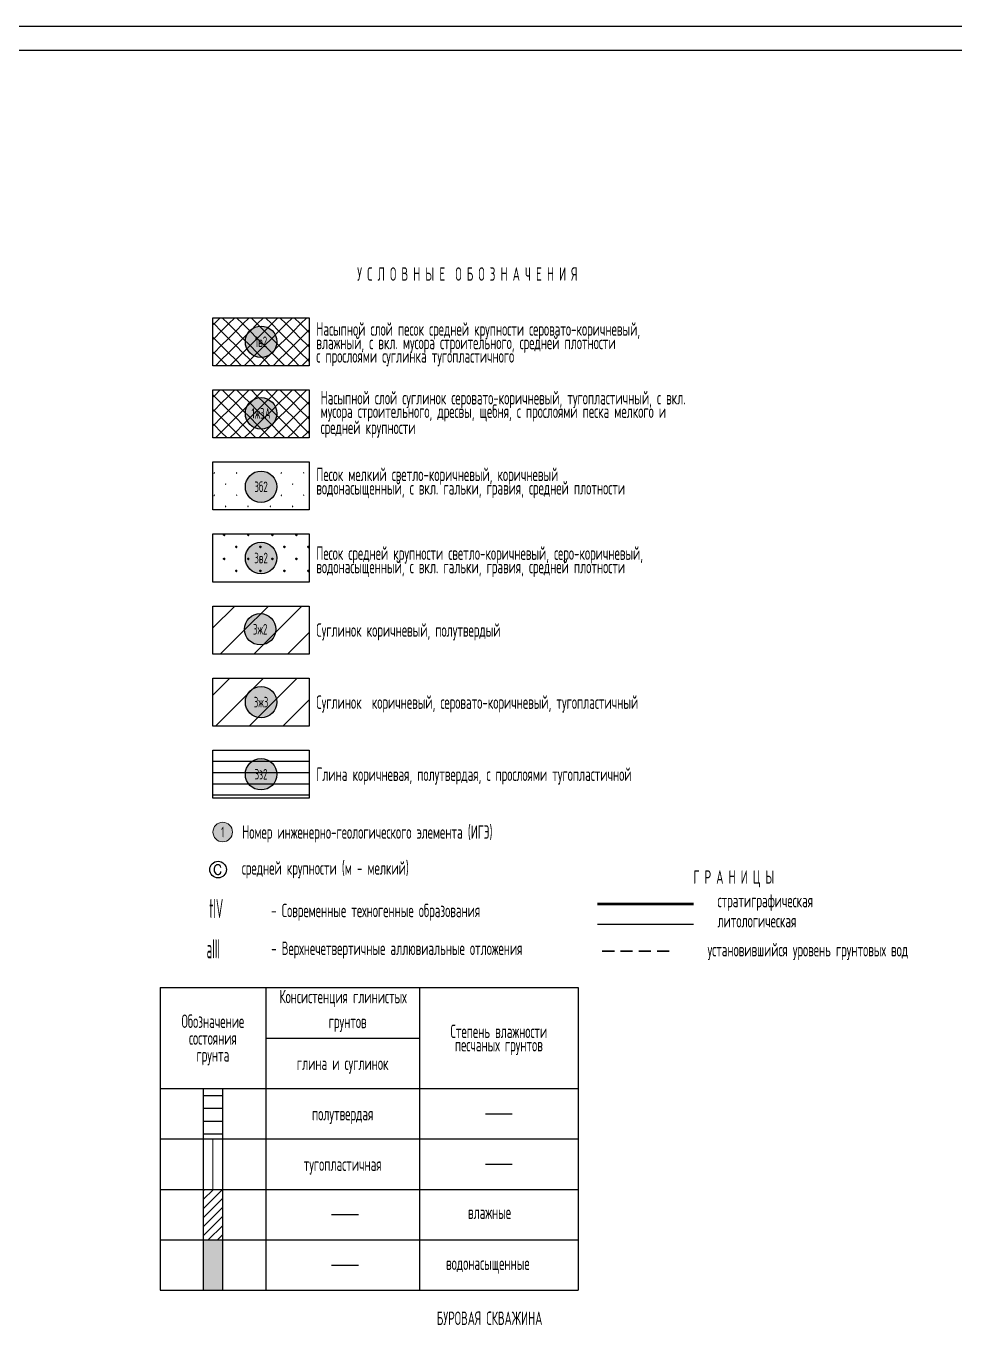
# Model space of a CAD drawing. Header units: metres. Extents: x -30 to 1753, y -860 to 400.
# Drawn here: x 1350.4 to 1543.6, y 127.9 to 400 of the extents above; entities that cross this region are included whole.
import ezdxf
from ezdxf.enums import TextEntityAlignment as Align

# ---------------------------------------------------------------- set-up
doc = ezdxf.new("R2010")
doc.units = ezdxf.units.M
doc.header["$LTSCALE"] = 0.2
doc.linetypes.add('штриховая', pattern=[19.05, 12.7, -6.35])
doc.layers.add('МГТ_ИГ_Геология', color=252, linetype='Continuous')
doc.layers.add('ПС-НВК-Деталировка', color=7, linetype='Continuous', lineweight=25)
doc.styles.add('Стиль Simplex', font='simplex.shx')
pattern_1 = [(45, (-788.495, -1111.972), (0, 21), [9.8995, -19.79898]), (45, (-774.495, -1125.972), (0, 21), [9.8995, -19.79898]), (45, (-788.495, -1125.972), (0, 21), [14.142, -15.55648]), (45, (-778.495, -1115.972), (0, 21), [15.556, -14.14248]), (45, (-781.495, -1125.972), (0, 21), [19.799, -9.89948]), (45, (-788.495, -1118.972), (0, 21), [19.799, -9.89948])]

# ---------------------------------------------------------------- blocks, each defined once
blk = doc.blocks.new('круг1_-30_2')
at = {"layer": 'МГТ_ИГ_Геология', "true_color": 0xffffff}
blk.add_hatch(color=7, dxfattribs=at).paths.add_polyline_path([(-0.327, 0, 1), (0.327, 0, 1)])
at = {"color": 7, "lineweight": 25}
blk.add_circle((0, 0), 0.327, dxfattribs=at)
at = {"color": 7, "lineweight": 25, "style": 'Стиль Simplex', "width": 0.590909}
blk.add_text('1в2', height=0.22, dxfattribs=at).set_placement((0, 0), align=Align.MIDDLE_CENTER)
blk = doc.blocks.new('круг3_-30_2')
at = {"true_color": 0xffffff}
blk.add_hatch(color=7, dxfattribs=at).paths.add_polyline_path([(-0.327, 0, 1), (0.327, 0, 1)])
at = {"color": 7, "lineweight": 25}
blk.add_circle((0, 0), 0.327, dxfattribs=at)
at = {"color": 7, "lineweight": 25, "style": 'Стиль Simplex', "width": 0.590909}
blk.add_text('3в2', height=0.22, dxfattribs=at).set_placement((0, 0), align=Align.MIDDLE_CENTER)
blk = doc.blocks.new('круг3_-26_3')
at = {"true_color": 0xffffff}
blk.add_hatch(color=7, dxfattribs=at).paths.add_polyline_path([(-0.327, 0, 1), (0.327, 0, 1)])
at = {"color": 7, "lineweight": 25}
blk.add_circle((0, 0), 0.327, dxfattribs=at)
at = {"color": 7, "lineweight": 25, "style": 'Стиль Simplex', "width": 0.590909}
blk.add_text('3ж3', height=0.22, dxfattribs=at).set_placement((0, 0), align=Align.MIDDLE_CENTER)
blk = doc.blocks.new('круг3_-25_2')
at = {"true_color": 0xffffff}
blk.add_hatch(color=7, dxfattribs=at).paths.add_polyline_path([(-0.327, 0, 1), (0.327, 0, 1)])
at = {"color": 7, "lineweight": 25}
blk.add_circle((0, 0), 0.327, dxfattribs=at)
at = {"color": 18, "lineweight": 25, "true_color": 0x000000, "style": 'Стиль Simplex', "width": 0.590909}
blk.add_text('3з2', height=0.22, dxfattribs=at).set_placement((0, 0), align=Align.MIDDLE_CENTER)
blk = doc.blocks.new('круг1')
at = {"true_color": 0xffffff}
h = blk.add_hatch(color=7, dxfattribs=at)
edge = h.paths.add_edge_path()
edge.add_arc((0, 0), 0.203, 0, 360)
at = {"color": 7, "lineweight": 0}
blk.add_circle((0, 0), 0.203, dxfattribs=at)
at = {"color": 7, "lineweight": 25, "style": 'Стиль Simplex', "width": 0.590909}
blk.add_text('1', height=0.22, dxfattribs=at).set_placement((0, 0), align=Align.MIDDLE_CENTER)
blk = doc.blocks.new('CCE')
at = {"layer": 'МГТ_ИГ_Геология', "linetype": 'Continuous', "flags": 128}
blk.add_lwpolyline([(0.238, 0.049), (0.229, 0.075), (0.212, 0.091), (0.196, 0.103), (0.17, 0.107), (0.147, 0.103), (0.131, 0.093), (0.119, 0.084), (0.112, 0.068), (0.103, 0.049), (0.096, 0.035), (0.096, 0.014), (0.096, -0.005), (0.096, -0.023), (0.1, -0.04), (0.114, -0.063), (0.131, -0.084), (0.142, -0.091), (0.168, -0.098), (0.191, -0.096), (0.203, -0.091), (0.226, -0.07), (0.233, -0.049), (0.238, -0.04), (0.238, -0.033)], dxfattribs=at)
at = {"layer": 'МГТ_ИГ_Геология', "linetype": 'Continuous'}
blk.add_circle((0.178, 0.004), 0.173, dxfattribs=at)
blk = doc.blocks.new('круг3_-31_2')
at = {"true_color": 0xffffff}
blk.add_hatch(color=7, dxfattribs=at).paths.add_polyline_path([(-0.327, 0, 1), (0.327, 0, 1)])
at = {"color": 7, "lineweight": 25}
blk.add_circle((0, 0), 0.327, dxfattribs=at)
at = {"color": 18, "lineweight": 25, "true_color": 0x000000, "style": 'Стиль Simplex', "width": 0.590909}
blk.add_text('3б2', height=0.22, dxfattribs=at).set_placement((0, 0), align=Align.MIDDLE_CENTER)
blk = doc.blocks.new('круг1_-26_3')
at = {"true_color": 0xffffff}
blk.add_hatch(color=7, dxfattribs=at).paths.add_polyline_path([(-0.327, 0, 1), (0.327, 0, 1)])
at = {"color": 7, "lineweight": 25}
blk.add_circle((0, 0), 0.327, dxfattribs=at)
at = {"color": 7, "lineweight": 25, "style": 'Стиль Simplex', "width": 0.590909}
blk.add_text('1ж3А', height=0.22, dxfattribs=at).set_placement((0, 0), align=Align.MIDDLE_CENTER)
blk = doc.blocks.new('круг3_-26_2')
at = {"true_color": 0xffffff}
blk.add_hatch(color=7, dxfattribs=at).paths.add_polyline_path([(-0.327, 0, 1), (0.327, 0, 1)])
at = {"color": 7, "lineweight": 25}
blk.add_circle((0, 0), 0.327, dxfattribs=at)
at = {"color": 7, "lineweight": 25, "style": 'Стиль Simplex', "width": 0.590909}
blk.add_text('3ж2', height=0.22, dxfattribs=at).set_placement((0, 0), align=Align.MIDDLE_CENTER)

msp = doc.modelspace()

# ---------------------------------------------------------------- hatches: boundary and pattern name
at = {"layer": 'МГТ_ИГ_Геология'}
h = msp.add_hatch(dxfattribs=at)
h.set_pattern_fill('GR24', color=256, scale=10, style=0, pattern_type=2)
h.set_pattern_definition([(225, (-785.4953, -1125.972), (3e-16, -3), [2.1213, -2.1213407]), (315, (-786.9953, -1124.472), (3, 0), [2.1213, -2.1213407]), (45, (-788.4953, -1125.972), (0, 3), [2.1213, -2.1213407]), (135, (-786.9953, -1127.472), (-3, 3e-16), [2.1213, -2.1213407])])
h.paths.add_polyline_path([(1389.289, 339.328), (1409.289, 339.328), (1409.289, 329.328), (1389.289, 329.328)])
h = msp.add_hatch(dxfattribs=at)
h.set_pattern_fill('GR24', color=256, scale=10, style=0, pattern_type=2)
h.set_pattern_definition([(225, (-785.4953, -1110.972), (3e-16, -3), [2.1213, -2.1213407]), (315, (-786.9953, -1109.472), (3, 0), [2.1213, -2.1213407]), (45, (-788.4953, -1110.972), (0, 3), [2.1213, -2.1213407]), (135, (-786.9953, -1112.472), (-3, 3e-16), [2.1213, -2.1213407])])
h.paths.add_polyline_path([(1389.289, 324.328), (1409.289, 324.328), (1409.289, 314.328), (1389.289, 314.328)])
h = msp.add_hatch(dxfattribs=at)
h.set_pattern_fill('GR29', color=256, scale=10, style=0, pattern_type=2)
h.set_pattern_definition([(197.87055, (-315.60979, 139.85533), (-13.93858614, -4.643934418), [0.05431, -151.279249]), (197.87055, (-317.90979, 137.55533), (-13.93858614, -4.643934418), [0.05431, -151.279249]), (270, (-317.961, 137.5385), (4.646195, 3e-16), [0.054306, -4.589628]), (270, (-315.661, 139.8385), (4.646195, 3e-16), [0.054306, -4.589628]), (342.12945, (-315.66079, 139.78433), (130.093470641, -41.795409755), [0.05431, -151.279249]), (342.12945, (-317.96079, 137.48433), (130.093470641, -41.795409755), [0.05431, -151.279249]), (53.95936, (-315.6098, 139.76733), (23.2309769, 32.50754092), [0.05431, -63.120667]), (53.95936, (-317.9098, 137.46733), (23.2309769, 32.50754092), [0.05431, -63.120667]), (126.04064, (-317.8776, 137.51133), (-13.93858614, 18.57573767), [0.054306, -63.120671]), (126.04064, (-315.5776, 139.81133), (-13.93858614, 18.57573767), [0.054306, -63.120671])])
h.paths.add_polyline_path([(1409.289, 309.328), (1389.289, 309.328), (1389.289, 299.328), (1409.289, 299.328)])
h.paths.add_polyline_path([(1395.309, 304.845, -1), (1401.855, 304.845, -1)], flags=16)
h = msp.add_hatch(dxfattribs=at)
h.set_pattern_fill('GR28', color=256, scale=10, style=0, pattern_type=2)
h.set_pattern_definition([(90, (-788.4953, -1125.892), (-2.5, 2.5), [0.11, -4.89]), (45, (-788.4953, -1125.782), (-2.5, 2.5), [0.113137, -3.422397]), (0, (-788.4153, -1125.702), (2.5, 2.5), [0.11, -4.89]), (315, (-788.3053, -1125.702), (2.5, 2.5), [0.113137, -3.422397]), (90, (-788.2253, -1125.892), (-2.5, 2.5), [0.11, -4.89]), (45, (-788.3053, -1125.972), (-2.5, 2.5), [0.113137, -3.422397]), (0, (-788.4153, -1125.972), (2.5, 2.5), [0.11, -4.89]), (315, (-788.4953, -1125.892), (2.5, 2.5), [0.113137, -3.422397])])
h.paths.add_polyline_path([(1389.289, 294.328), (1409.289, 294.328), (1409.289, 284.328), (1389.289, 284.328)])
h = msp.add_hatch(dxfattribs=at)
h.set_pattern_fill('GR38', color=256, scale=10, style=0, pattern_type=2)
h.set_pattern_definition(pattern_1)
h.paths.add_polyline_path([(1389.289, 279.328), (1409.289, 279.328), (1409.289, 269.328), (1389.289, 269.328)])
h = msp.add_hatch(dxfattribs=at)
h.set_pattern_fill('GR38', color=256, scale=10, style=0, pattern_type=2)
h.set_pattern_definition(pattern_1)
h.paths.add_polyline_path([(1389.289, 264.328), (1409.289, 264.328), (1409.289, 254.328), (1389.289, 254.328)])
h = msp.add_hatch(dxfattribs=at)
h.set_pattern_fill('GR07', color=256, scale=10, style=0, pattern_type=2)
h.set_pattern_definition([(0, (-788.585, -1110.972), (0, 7), [16.33, 0]), (0, (-788.585, -1108.642), (0, 7), [16.33, 0]), (0, (-788.585, -1106.302), (0, 7), [16.33, 0])])
h.paths.add_polyline_path([(1389.289, 249.328), (1409.289, 249.328), (1409.289, 239.328), (1389.289, 239.328)])
at = {"layer": 'МГТ_ИГ_Геология', "true_color": 0x000000}
h = msp.add_hatch(dxfattribs=at)
h.set_pattern_fill('CONSIST', color=18, scale=0.84, angle=-44.99996, style=0, pattern_type=2)
h.set_pattern_definition([(4e-05, (-799.5194, -1110.681), (-1.8e-06, 2.667), [])])
h.paths.add_polyline_path([(1387.265, 178.931), (1391.265, 178.931), (1391.265, 168.431), (1387.265, 168.431)])
h = msp.add_hatch(dxfattribs=at)
h.set_pattern_fill('CONSIST', color=18, scale=0.42, style=0, pattern_type=2)
h.set_pattern_definition([(45, (-799.5194, -1110.681), (-0.9429269, 0.9429269), [])])
h.paths.add_polyline_path([(1387.265, 157.931), (1391.265, 157.931), (1391.265, 147.431), (1387.265, 147.431)])
msp.add_hatch(color=18, dxfattribs=at).paths.add_polyline_path([(1387.265, 147.431), (1391.265, 147.431), (1391.265, 136.931), (1387.265, 136.931)])

# ---------------------------------------------------------------- linework, layer by layer
at = {"layer": 'МГТ_ИГ_Геология', "linetype": 'Continuous', "lineweight": 50}
msp.add_line((1469.258, 217.339), (1489.258, 217.339), dxfattribs=at)
at = {"layer": 'МГТ_ИГ_Геология', "linetype": 'Continuous', "lineweight": 25}
msp.add_line((1469.258, 213.139), (1489.258, 213.139), dxfattribs=at)
at = {"layer": 'МГТ_ИГ_Геология', "color": 5, "linetype": 'штриховая', "lineweight": 30, "true_color": 0x0000ff}
msp.add_line((1470.253, 207.531), (1485.434, 207.531), dxfattribs=at)
at = {"layer": 'МГТ_ИГ_Геология', "linetype": 'Continuous', "lineweight": 0}
msp.add_line((1389.265, 168.431), (1389.265, 157.931), dxfattribs=at)
at = {"layer": 'МГТ_ИГ_Геология', "color": 7, "linetype": 'Continuous', "lineweight": 25}
for points in [[(1389.289, 339.328), (1409.289, 339.328), (1409.289, 329.328), (1389.289, 329.328), (1389.289, 339.328), (1389.289, 339.328)], [(1389.289, 324.328), (1409.289, 324.328), (1409.289, 314.328), (1389.289, 314.328), (1389.289, 324.328), (1389.289, 324.328)], [(1389.289, 309.328), (1409.289, 309.328), (1409.289, 299.328), (1389.289, 299.328), (1389.289, 309.328), (1389.289, 309.328)], [(1389.289, 294.328), (1409.289, 294.328), (1409.289, 284.328), (1389.289, 284.328), (1389.289, 294.328), (1389.289, 294.328)], [(1389.289, 279.328), (1409.289, 279.328), (1409.289, 269.328), (1389.289, 269.328), (1389.289, 279.328), (1389.289, 279.328)], [(1389.289, 264.328), (1409.289, 264.328), (1409.289, 254.328), (1389.289, 254.328), (1389.289, 264.328), (1389.289, 264.328)], [(1389.289, 249.328), (1409.289, 249.328), (1409.289, 239.328), (1389.289, 239.328), (1389.289, 249.328), (1389.289, 249.328)]]:
    msp.add_lwpolyline(points, close=True, dxfattribs=at)
for points in [[(1378.265, 199.931), (1465.265, 199.931)], [(1400.265, 178.931), (1400.265, 147.431)], [(1400.265, 147.431), (1400.265, 136.931)]]:
    msp.add_lwpolyline(points, dxfattribs=at)
at = {"layer": 'МГТ_ИГ_Геология', "color": 0, "linetype": 'Continuous', "lineweight": 25}
for points in [[(1378.265, 199.931), (1378.265, 136.931)], [(1400.265, 199.931), (1400.265, 178.931)], [(1432.265, 199.931), (1432.265, 178.931)], [(1465.265, 199.931), (1465.265, 136.931)], [(1400.265, 189.431), (1432.265, 189.431)], [(1378.265, 178.931), (1432.265, 178.931)], [(1378.265, 178.931), (1432.265, 178.931)], [(1432.265, 178.931), (1465.265, 178.931)], [(1432.265, 178.931), (1465.265, 178.931)], [(1432.265, 178.931), (1432.265, 147.431)], [(1378.265, 168.431), (1432.265, 168.431)], [(1432.265, 168.431), (1465.265, 168.431)], [(1378.265, 157.931), (1432.265, 157.931)], [(1432.265, 157.931), (1465.265, 157.931)], [(1378.265, 147.431), (1432.265, 147.431)], [(1432.265, 147.431), (1465.265, 147.431)], [(1432.265, 147.431), (1432.265, 136.931)], [(1378.265, 136.931), (1432.265, 136.931)], [(1432.265, 136.931), (1465.265, 136.931)]]:
    msp.add_lwpolyline(points, dxfattribs=at)
at = {"layer": 'МГТ_ИГ_Геология', "color": 18, "linetype": 'Continuous', "lineweight": 25, "true_color": 0x000000}
for points in [[(1387.265, 178.931), (1387.265, 147.431)], [(1391.265, 178.931), (1391.265, 147.431)], [(1387.265, 147.431), (1387.265, 136.931)], [(1391.265, 147.431), (1391.265, 136.931)]]:
    msp.add_lwpolyline(points, dxfattribs=at)
at = {"layer": 'МГТ_ИГ_Геология', "color": 0, "linetype": 'Continuous', "lineweight": 25, "flags": 128}
for points in [[(1445.965, 173.681), (1451.565, 173.681)], [(1445.965, 163.181), (1451.565, 163.181)], [(1413.965, 152.681), (1419.565, 152.681)], [(1413.965, 142.181), (1419.565, 142.181)]]:
    msp.add_lwpolyline(points, dxfattribs=at)
at = {"layer": 'ПС-НВК-Деталировка'}
for points in [[(-30, 400), (1753, 400), (1753, -20), (-30, -20)], [(1748, -10), (-10, -10), (-10, 395), (1748, 395)]]:
    msp.add_lwpolyline(points, close=True, dxfattribs=at)

# ---------------------------------------------------------------- block references
at = {"layer": 'МГТ_ИГ_Геология', "xscale": 10, "yscale": 10, "zscale": 10}
for name, p in [('круг1_-30_2', (1399.289, 334.328)), ('круг1_-26_3', (1399.289, 319.422)), ('круг3_-31_2', (1399.289, 304.141)), ('круг3_-30_2', (1399.289, 289.328)), ('круг3_-26_2', (1399.106, 274.495)), ('круг3_-26_3', (1399.289, 259.328)), ('круг3_-25_2', (1399.289, 244.328)), ('круг1', (1391.316, 232.301)), ('CCE', (1388.57, 224.438))]:
    msp.add_blockref(name, p, dxfattribs=at)

# ---------------------------------------------------------------- texts
at = {"layer": 'МГТ_ИГ_Геология', "color": 0, "lineweight": 25, "style": 'Стиль Simplex', "width": 0.571429}
for s, p in [('У С Л О В Н Ы Е  О Б О З Н А Ч Е Н И Я', (1442.215, 347.025)), ('Обозначение', (1389.265, 191.531)), ('Степень влажности', (1448.765, 189.431))]:
    msp.add_text(s, height=2.8, dxfattribs=at).set_placement(p, align=Align.CENTER)
for s, p in [('Насыпной слой песок средней крупности серовато-коричневый,', (1410.784, 338.369)), ('влажный, с вкл. мусора строительного, средней плотности', (1410.784, 335.569)), ('с прослоями суглинка тугопластичного', (1410.784, 332.769)), ('Насыпной слой суглинок серовато-коричневый, тугопластичный, с вкл.', (1411.687, 324.068)), ('мусора строительного, дресвы, щебня, с прослоями песка мелкого и ', (1411.687, 321.268)), ('средней крупности', (1411.687, 317.914)), ('Песок мелкий светло-коричневый, коричневый', (1410.784, 308.124)), ('водонасыщенный, с вкл. гальки, гравия, средней плотности', (1410.784, 305.324)), ('Песок средней крупности светло-коричневый, серо-коричневый,', (1410.784, 291.735)), ('водонасыщенный, с вкл. гальки, гравия, средней плотности', (1410.784, 288.935)), ('- Современные техногенные образования', (1401.395, 217.382)), ('- Верхнечетвертичные аллювиальные отложения', (1401.395, 209.508)), ('влажные', (1442.346, 154.574))]:
    msp.add_text(s, height=2.8, dxfattribs=at).set_placement(p, align=Align.TOP_LEFT)
for s, p in [('Суглинок коричневый, полутвердый', (1410.784, 274.328)), ('Суглинок  коричневый, серовато-коричневый, тугопластичный', (1410.784, 259.328)), ('Глина коричневая, полутвердая, с прослоями тугопластичной', (1410.784, 244.328)), ('Номер инженерно-геологического элемента (ИГЭ)', (1395.37, 232.301)), ('средней крупности (м - мелкий)', (1395.289, 224.828)), ('Г Р А Н И Ц Ы', (1489.258, 222.939)), ('стратиграфическая', (1494.258, 218.039)), ('литологическая', (1494.258, 213.839)), ('установившийся уровень грунтовых вод', (1492.195, 207.806)), ('водонасыщенные', (1437.78, 142.57))]:
    msp.add_text(s, height=2.8, dxfattribs=at).set_placement(p, align=Align.MIDDLE_LEFT)
at = {"layer": 'МГТ_ИГ_Геология', "lineweight": 30, "style": 'Стиль Simplex', "width": 0.4}
for s, p in [('tIV', (1388.515, 216.399)), ('aIII', (1387.952, 208.009))]:
    msp.add_text(s, height=4, dxfattribs=at).set_placement(p, align=Align.MIDDLE_LEFT)
at = {"layer": 'МГТ_ИГ_Геология', "color": 0, "lineweight": 25, "style": 'Стиль Simplex', "width": 0.571429}
for s, p in [('Консистенция глинистых', (1416.351, 198.059)), ('грунтов', (1417.304, 192.875)), ('состояния', (1389.265, 189.431)), ('глина и суглинок', (1416.265, 184.181)), ('полутвердая', (1416.265, 173.681)), ('тугопластичная', (1416.265, 163.181))]:
    msp.add_text(s, height=2.8, dxfattribs=at).set_placement(p, align=Align.MIDDLE_CENTER)
for s, p in [('песчаных грунтов', (1448.765, 189.431)), ('грунта', (1389.265, 187.331))]:
    msp.add_text(s, height=2.8, dxfattribs=at).set_placement(p, align=Align.TOP_CENTER)
msp.add_text('БУРОВАЯ СКВАЖИНА', height=2.8, dxfattribs=at).set_placement((1435.842, 129.718))

doc.saveas('drawing.dxf')
